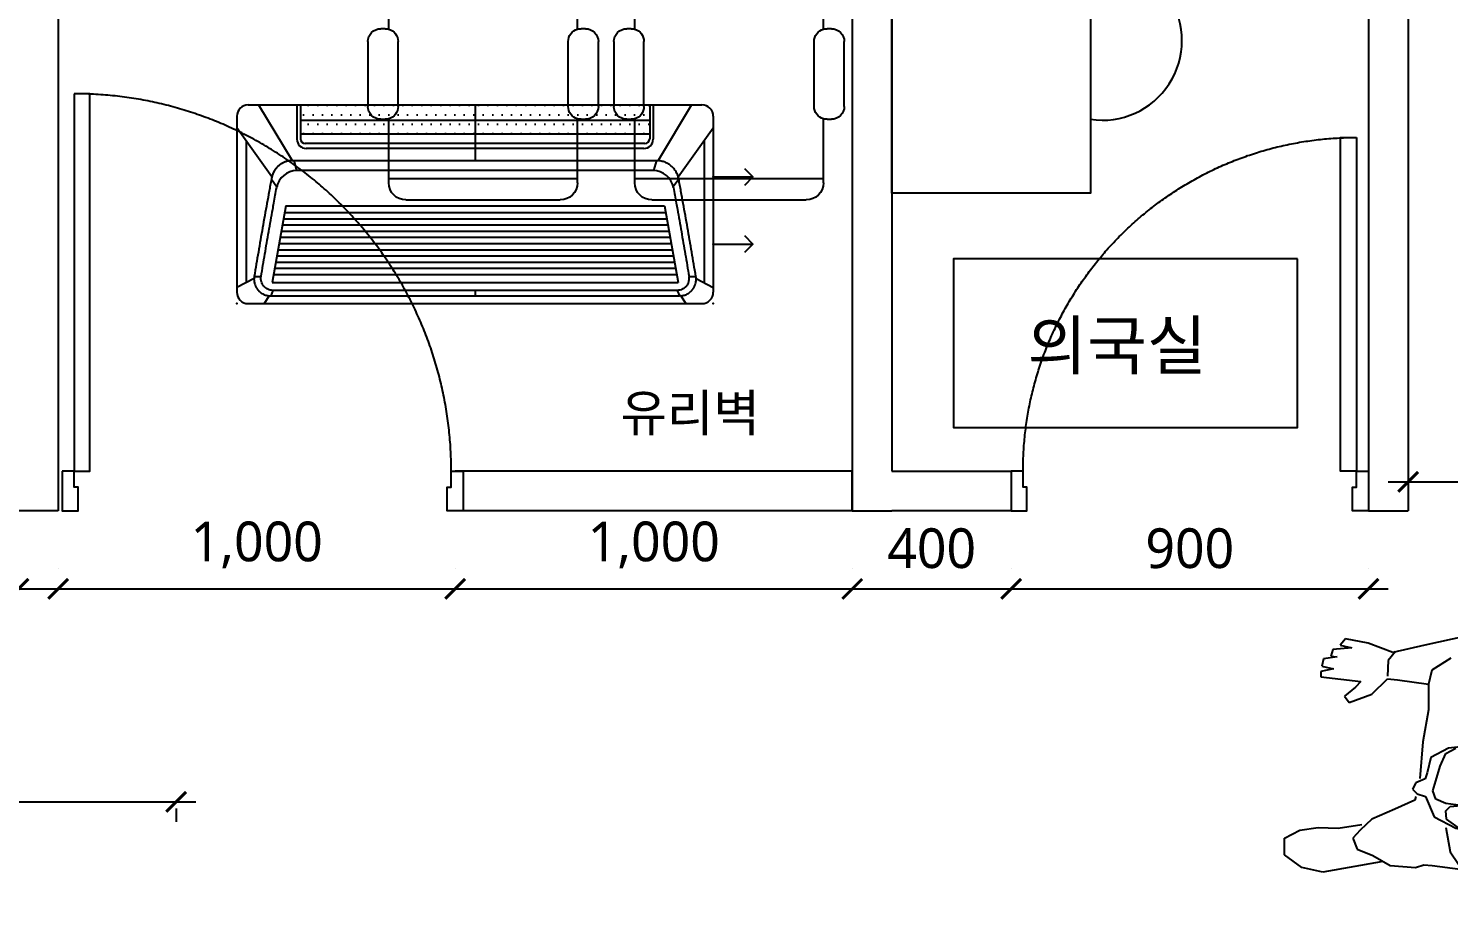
# Model space of a CAD drawing. Header units: metres. Extents: x 11578468 to 47831421, y -58341524 to -14256839.
# Drawn here: x 23785042 to 23788619, y -29024408 to -29022172 of the extents above; entities that cross this region are included whole.
import ezdxf
from ezdxf.enums import TextEntityAlignment as Align

# ---------------------------------------------------------------- set-up
doc = ezdxf.new("R2010")
doc.units = ezdxf.units.M
doc.header["$LTSCALE"] = 50
doc.header["$MEASUREMENT"] = 0
doc.linetypes.add('CENTER2', pattern=[28.575, 19.05, -3.175, 3.175, -3.175])
doc.layers.get('0').update_dxf_attribs({"linetype": 'CONTINUOUS'})
doc.layers.get('DEFPOINTS').update_dxf_attribs({"linetype": 'CONTINUOUS'})
for name, color, linetype in [('0-ELC TEXT', 7, 'CONTINUOUS'), ('DVM_INDOOR', 7, 'CONTINUOUS'), ('DVM_UNIT_BP', 7, 'CONTINUOUS'), ('DVM_UNIT_DP', 4, 'CONTINUOUS'), ('DVM_UNIT_LP', 3, 'CONTINUOUS'), ('FUR', 11, 'CONTINUOUS'), ('TEX', 7, 'CONTINUOUS'), ('wall', 3, 'CONTINUOUS'), ('WIN', 4, 'CONTINUOUS'), ('WINDOW', 4, 'CONTINUOUS'), ('家具', 251, 'CONTINUOUS'), ('家具外线', 7, 'CONTINUOUS'), ('가구', 6, 'CONTINUOUS')]:
    doc.layers.add(name, color=color, linetype=linetype)
doc.layers.add('wall2', color=3, linetype='CONTINUOUS', lineweight=25)
doc.styles.add('HY 울릉도 L', font='malgun.ttf')
doc.styles.add('JT1', font='malgun.ttf')
doc.styles.add('맑은 고딕', font='malgun.ttf')
doc.dimstyles.new('사본 50', dxfattribs={"dimscale": 50, "dimtxt": 2, "dimasz": 1, "dimexe": 1, "dimexo": 1, "dimgap": 1, "dimtad": 1, "dimdec": 0, "dimrnd": 0.05, "dimdsep": 46, "dimlunit": 6, "dimtxsty": 'HY 울릉도 L', "dimblk": 'ARCHTICK', "dimcen": 2.5, "dimdle": 1, "dimclrd": 133, "dimclre": 133, "dimclrt": 30, "dimadec": 0, "dimazin": 0, "dimtfac": 1, "dimtdec": 0, "dimtix": 1, "dimtmove": 2, "dimatfit": 3, "dimldrblk": 'ARCHTICK', "dimfxl": 1, "dimlwd": -1, "dimlwe": -1, "dimarcsym": 0})

# ---------------------------------------------------------------- blocks, each defined once
blk = doc.blocks.new('MK-RC-0052')
at = {"layer": '家具外线', "color": 251, "true_color": 0x636466}
for p, q in [((73867, 10638.3), (73858.3, 10629.6)), ((73914.8, 10623.1), (73867, 10638.3)), ((73834.4, 10616.5), (73825.7, 10605.7)), ((73825.7, 10605.7), (73864.8, 10592.7)), ((73880.1, 10612.2), (73834.4, 10616.5)), ((73858.3, 10629.6), (73880.1, 10612.2)), ((73934.4, 10597), (73914.8, 10623.1)), ((73812.7, 10590.5), (73806.2, 10577.5)), ((73806.2, 10577.5), (73858.3, 10568.8)), ((73864.8, 10592.7), (73812.7, 10590.5)), ((73858.3, 10568.8), (73821.4, 10564.4)), ((73921.4, 10562.2), (73934.4, 10594.8)), ((73988.7, 10601.3), (73934.4, 10597)), ((74023.5, 10575.3), (73988.7, 10601.3)), ((74106.1, 10570.9), (74023.5, 10575.3)), ((74149.6, 10536.2), (74106.1, 10570.9)), ((73821.4, 10564.4), (73821.4, 10551.4)), ((73821.4, 10551.4), (73871.4, 10540.5)), ((73871.4, 10540.5), (73875.7, 10525.3)), ((73919.2, 10527.5), (73921.4, 10562.2)), ((74214.8, 10455.8), (74149.6, 10536.2)), ((73875.7, 10525.3), (73858.3, 10510.1)), ((73858.3, 10510.1), (73862.7, 10497.1)), ((73862.7, 10497.1), (73886.6, 10501.4)), ((73886.6, 10501.4), (73917, 10527.5)), ((73917, 10527.5), (73910.5, 10497.1)), ((73910.5, 10497.1), (73925.7, 10475.4)), ((73925.7, 10475.4), (73960.5, 10455.8)), ((73960.5, 10455.8), (73986.6, 10431.9)), ((74253.9, 10397.2), (74214.8, 10455.8)), ((74297.4, 10429.8), (74230, 10438.5)), ((74336.5, 10434.1), (74317, 10427.6)), ((74397.4, 10429.8), (74336.5, 10434.1)), ((74419.1, 10421.1), (74558.2, 10445)), ((74558.2, 10445), (74608.2, 10434.1)), ((74608.2, 10434.1), (74649.5, 10403.7)), ((73986.6, 10431.9), (73997.4, 10375.5)), ((74317, 10427.6), (74297.4, 10429.8)), ((74438.7, 10405.9), (74397.4, 10429.8)), ((74475.6, 10390.7), (74438.7, 10405.9)), ((74649.5, 10403.7), (74649.5, 10364.6)), ((73997.4, 10375.5), (73997.4, 10299.5)), ((74264.8, 10338.6), (74253.9, 10397.2)), ((74486.5, 10364.6), (74475.6, 10390.7)), ((73993.1, 10355.9), (73960.5, 10327.7)), ((74132.2, 10351.6), (74067.7, 10322.5)), ((74184.4, 10351.6), (74132.2, 10351.6)), ((74240.9, 10340.7), (74184.4, 10351.6)), ((74235.3, 10338.7), (74262.6, 10319)), ((74292.3, 10313.2), (74240.9, 10340.7)), ((74440.9, 10319), (74469.1, 10345.1)), ((74521.3, 10340.7), (74464.8, 10332)), ((74469.1, 10345.1), (74486.5, 10364.6)), ((74569.1, 10338.6), (74521.3, 10340.7)), ((74612.6, 10345.1), (74569.1, 10338.6)), ((74649.5, 10364.6), (74612.6, 10345.1)), ((73960.5, 10327.7), (73943.1, 10269.1)), ((73997.4, 10299.5), (73986.6, 10173.5)), ((74067.7, 10322.5), (74044.4, 10258.1)), ((74264.8, 10299.5), (74253.9, 10288.6)), ((74262.6, 10319), (74264.8, 10299.5)), ((74312.6, 10265.3), (74292.3, 10313.2)), ((74386.5, 10295.1), (74440.9, 10319)), ((73943.1, 10269.1), (73940.9, 10210.4)), ((74253.9, 10288.6), (74228.6, 10286.5)), ((74228.6, 10286.5), (74264.8, 10282.1)), ((74264.8, 10282.1), (74288.7, 10271.2)), ((74288.7, 10271.2), (74295.2, 10251.7)), ((74332.9, 10258.9), (74312.6, 10265.3)), ((74336.4, 10264.9), (74338.7, 10273.4)), ((74338.7, 10273.4), (74386.5, 10295.1)), ((74044.4, 10258.1), (74059.8, 10179.4)), ((74295.2, 10251.7), (74288.7, 10227.8)), ((74314, 10222.6), (74335.8, 10232.8)), ((74343.8, 10247.3), (74332.9, 10258.9)), ((74335.8, 10232.8), (74343.8, 10247.3)), ((73940.9, 10210.4), (73934.4, 10167)), ((74288.7, 10227.8), (74277.8, 10193)), ((74300.2, 10172), (74308.9, 10208.9)), ((74308.9, 10208.9), (74314, 10222.6)), ((74319.1, 10134.4), (74326.8, 10222.5)), ((73934.4, 10171.3), (73884.4, 10158.3)), ((73934.4, 10167), (73934.4, 10119.2)), ((73986.6, 10173.5), (73995.3, 10104)), ((74059.8, 10179.4), (74101.1, 10151.1)), ((74264.8, 10162.6), (74240.9, 10149.6)), ((74258.3, 10149.6), (74300.2, 10172)), ((74277.8, 10193), (74264.8, 10162.6)), ((73777.9, 10140.9), (73771.4, 10110.5)), ((73804, 10153.9), (73777.9, 10140.9)), ((73867, 10151.8), (73804, 10153.9)), ((73845.3, 10134.4), (73814.8, 10108.3)), ((73884.4, 10158.3), (73845.3, 10134.4)), ((74101.1, 10151.1), (74175.7, 10140.9)), ((74175.7, 10140.9), (74258.3, 10149.6)), ((74306.1, 10058.4), (74319.1, 10134.4)), ((73771.4, 10110.5), (73790.9, 10082.3)), ((73814.8, 10108.3), (73834.4, 10075.8)), ((73934.4, 10119.2), (73967, 10093.1)), ((73995.3, 10104), (74060.5, 10021.5)), ((73790.9, 10082.3), (73836.6, 10069.2)), ((73834.4, 10075.8), (73882.2, 10056.2)), ((73882.2, 10056.2), (73958.3, 10051.9)), ((73958.3, 10051.9), (74043.1, 10038.8)), ((74306.1, 9997.6), (74306.1, 10058.4)), ((74495.2, 10041), (74440.9, 10021.5)), ((74506.1, 10025.8), (74495.2, 10041)), ((74060.5, 10021.5), (74156.1, 9943.3)), ((74306.1, 9999.7), (74297.4, 9962.8)), ((74380, 9986.7), (74306.1, 9997.6)), ((74440.9, 10021.5), (74403.9, 9984.5)), ((74467, 9991.1), (74480, 10004.1)), ((74480, 10004.1), (74506.1, 10025.8)), ((74297.4, 9962.8), (74251.8, 9934.6)), ((74403.9, 9984.5), (74380, 9986.7)), ((74401.7, 9941.1), (74403.9, 9978)), ((74562.6, 9980.2), (74467, 9991.1)), ((74532.2, 9960.7), (74562.6, 9967.2)), ((74560.4, 9954.1), (74532.2, 9960.7)), ((74562.6, 9967.2), (74562.6, 9980.2)), ((74138.7, 9947.6), (74153.9, 9899.8)), ((74156.1, 9943.3), (74138.7, 9947.6)), ((74384.4, 9919.4), (74401.7, 9941.1)), ((74523.5, 9932.4), (74556.1, 9936.8)), ((74538.7, 9930.2), (74523.5, 9932.4)), ((74534.3, 9915), (74538.7, 9930.2)), ((74556.1, 9936.8), (74560.4, 9954.1)), ((74153.9, 9899.8), (74217, 9882.5)), ((74217, 9882.5), (74314.8, 9904.2)), ((74314.8, 9904.2), (74390.9, 9921.6)), ((74390.9, 9921.6), (74449.6, 9899.8)), ((74449.6, 9899.8), (74503.9, 9889)), ((74488.7, 9910.7), (74534.3, 9915)), ((74516.9, 9904.2), (74488.7, 9910.7)), ((74503.9, 9889), (74516.9, 9904.2))]:
    blk.add_line(p, q, dxfattribs=at)
blk = doc.blocks.new('$plan$00002539')
at = {"layer": 'FUR', "color": 251}
for p, q in [((581.9, 600), (970.6, 600)), ((1201.4, 600), (1590.1, 600)), ((538.4, 395.7), (538.4, 556.6)), ((538.4, 545.7), (1014.1, 545.7)), ((1014.1, 556.6), (1014.1, 395.7)), ((1157.9, 395.7), (1157.9, 556.6)), ((1157.9, 545.7), (1633.6, 545.7)), ((1633.6, 556.6), (1633.6, 395.7)), ((518.6, 396.9), (529.4, 396.9)), ((1023.1, 396.9), (1033.9, 396.9)), ((1138.1, 396.9), (1148.9, 396.9)), ((1642.6, 396.9), (1653.4, 396.9)), ((486, 201.5), (486, 364.4)), ((562, 364.4), (562, 201.5)), ((990.5, 364.4), (990.5, 201.5)), ((1066.5, 364.4), (1066.5, 201.5)), ((1105.5, 201.5), (1105.5, 364.4)), ((1181.5, 364.4), (1181.5, 201.5)), ((1610, 364.4), (1610, 201.5)), ((1686, 364.4), (1686, 201.5)), ((529.4, 168.9), (518.6, 168.9)), ((538.4, 89.6), (538.4, 170.2)), ((1014.1, 170.2), (1014.1, 89.6)), ((1033.9, 168.9), (1023.1, 168.9)), ((1023.1, 168.9), (1023.1, 168.9)), ((1148.9, 168.9), (1138.1, 168.9)), ((1157.9, 89.6), (1157.9, 170.2)), ((1633.6, 170.2), (1633.6, 89.6)), ((1653.4, 168.9), (1642.6, 168.9)), ((970.6, 46.2), (581.9, 46.2)), ((1590.1, 46.2), (1201.4, 46.2)), ((485.9, -800), (485.9, -200)), ((485.9, -200), (1685.9, -200)), ((494.6, -199), (499, -199)), ((507.6, -207.7), (507.6, -799)), ((1664.2, -207.7), (1664.2, -790.3)), ((1677.2, -199), (1672.9, -199)), ((1685.9, -200), (1685.9, -800)), ((557.3, -228.3), (557.3, -276.1)), ((1614.6, -228.3), (1614.6, -276.1)), ((507.6, -308.6), (1664.2, -308.6)), ((507.6, -330.3), (1664.2, -330.3)), ((582.8, -800), (485.9, -800)), ((582.8, -800), (485.9, -800)), ((1685.9, -800), (582.8, -800)), ((582.8, -800), (582.8, -800)), ((1672.9, -799), (1677.2, -799)), ((1334.6, -1016.8), (837.2, -1016.8)), ((722.5, -1057.8), (722.5, -1396.9)), ((767.7, -1046.5), (733.8, -1046.5)), ((779, -1061.9), (779, -1057.8)), ((803.3, -1102), (779, -1061.9)), ((779, -1061.9), (779, -1393.5)), ((803.3, -1050.7), (803.3, -1102)), ((825.9, -1457.7), (825.9, -1050.7)), ((837.2, -1039.4), (1334.6, -1039.4)), ((1345.9, -1050.7), (1345.9, -1457.7)), ((1368.5, -1102), (1368.5, -1050.7)), ((1392.9, -1061.9), (1368.5, -1102)), ((1392.9, -1057.8), (1392.9, -1061.9)), ((1392.9, -1061.9), (1392.9, -1393.5)), ((1438.1, -1046.5), (1404.2, -1046.5)), ((1449.4, -1396.9), (1449.4, -1057.8)), ((803.3, -1363.5), (803.3, -1102)), ((1368.5, -1102), (1368.5, -1363.5)), ((779, -1393.5), (803.3, -1363.5)), ((779, -1396.9), (779, -1393.5)), ((803.3, -1363.5), (803.3, -1457.7)), ((1368.5, -1457.7), (1368.5, -1363.5)), ((1368.5, -1363.5), (1392.9, -1393.5)), ((1392.9, -1393.5), (1392.9, -1396.9)), ((733.8, -1408.2), (767.7, -1408.2)), ((1404.2, -1408.2), (1438.1, -1408.2)), ((1334.6, -1469), (837.2, -1469)), ((837.2, -1491.6), (1029.3, -1491.6)), ((1142.6, -1491.6), (1029.3, -1491.6)), ((1029.3, -1491.6), (1029.3, -1544.5)), ((1142.6, -1545.4), (1142.6, -1491.6)), ((1142.6, -1491.6), (1334.6, -1491.6)), ((1142.6, -1503.1), (1029.3, -1503.1)), ((1142.6, -1518.5), (1029.3, -1518.5)), ((1142.6, -1531.5), (1029.3, -1531.5))]:
    blk.add_line(p, q, dxfattribs=at)
for centre in [(557.3, -252.2), (1614.6, -252.2)]:
    blk.add_circle(centre, 34.7, dxfattribs=at)
for centre, radius, start, end in [((581.9, 556.6), 43.4, 90, 180), ((970.6, 556.6), 43.4, 0, 90), ((1201.4, 556.6), 43.4, 90, 180), ((1590.1, 556.6), 43.4, 0, 90), ((518.6, 364.4), 32.6, 90, 180), ((529.4, 364.4), 32.6, 73.9721, 90), ((529.4, 364.4), 32.6, 0, 73.9721), ((1023.1, 364.4), 32.6, 106.0279, 180), ((1023.1, 364.4), 32.6, 90, 106.0279), ((1033.9, 364.4), 32.6, 0, 90), ((1138.1, 364.4), 32.6, 90, 180), ((1148.9, 364.4), 32.6, 73.9721, 90), ((1148.9, 364.4), 32.6, 0, 73.9721), ((1642.6, 364.4), 32.6, 106.0279, 180), ((1642.6, 364.4), 32.6, 90, 106.0279), ((1653.4, 364.4), 32.6, 0, 90), ((518.6, 201.5), 32.6, 180, 270), ((529.4, 201.5), 32.6, 286.0279, 0), ((1023.1, 201.5), 32.6, 180, 253.9721), ((1033.9, 201.5), 32.6, 270, 0), ((1138.1, 201.5), 32.6, 180, 270), ((1148.9, 201.5), 32.6, 286.0279, 0), ((1642.6, 201.5), 32.6, 180, 253.9721), ((1653.4, 201.5), 32.6, 270, 0), ((529.4, 201.5), 32.6, 270, 286.0279), ((1023.1, 201.5), 32.6, 253.9721, 270), ((1148.9, 201.5), 32.6, 270, 286.0279), ((1642.6, 201.5), 32.6, 253.9721, 270), ((581.9, 89.6), 43.4, 180, 270), ((970.6, 89.6), 43.4, 270, 0), ((1201.4, 89.6), 43.4, 180, 270), ((1590.1, 89.6), 43.4, 270, 0), ((494.6, -207.7), 8.69, 90, 180), ((499, -207.7), 8.69, 0, 90), ((1672.9, -207.7), 8.69, 90, 180), ((1677.2, -207.7), 8.69, 0, 90), ((557.3, -252.2), 23.9, 270, 90), ((1614.6, -252.2), 23.9, 90, 270), ((1672.9, -790.3), 8.69, 180, 270), ((1677.2, -790.3), 8.69, 270, 0), ((837.2, -1050.7), 33.9, 90, 180), ((1334.6, -1050.7), 33.9, 0, 90), ((733.8, -1057.8), 11.3, 90, 180), ((767.7, -1057.8), 11.3, 0, 90), ((837.2, -1050.7), 11.3, 90, 180), ((1334.6, -1050.7), 11.3, 0, 90), ((1404.2, -1057.8), 11.3, 90, 180), ((1438.1, -1057.8), 11.3, 0, 90), ((733.8, -1396.9), 11.3, 180, 270), ((767.7, -1396.9), 11.3, 270, 0), ((1404.2, -1396.9), 11.3, 180, 270), ((1438.1, -1396.9), 11.3, 270, 0), ((837.2, -1457.7), 33.9, 180, 270), ((837.2, -1457.7), 11.3, 180, 270), ((1334.6, -1457.7), 33.9, 270, 0), ((1334.6, -1457.7), 11.3, 270, 0), ((862.3, -1535.1), 28.4, 77.6258, 197.8047), ((1091.3, -907.2), 640.3, 249.6237, 264.4446), ((1091.3, -907.2), 640.3, 274.5944, 289.5086), ((1304.2, -1537.9), 27.2, 332.4673, 88.0646), ((1089.1, -999), 601, 245.0156, 293.4469), ((1091.3, -907.2), 640.3, 264.4446, 274.5944)]:
    blk.add_arc(centre, radius, start, end, dxfattribs=at)
blk = doc.blocks.new('_ArchTick')
at = {"color": 0, "linetype": 'ByBlock', "const_width": 0.15}
blk.add_lwpolyline([(-0.5, -0.5), (0.5, 0.5)], dxfattribs=at)
blk = doc.blocks.new('*D2412')
at = {"layer": 'DEFPOINTS', "color": 0}
for p in [(23785413.7, -29024085.5), (23785413.7, -29024118.9), (23783338.1, -29024342.8)]:
    blk.add_point(p, dxfattribs=at)
at = {"layer": 'wall', "color": 133, "ltscale": 10}
for p, q in [((23783338.1, -29024292.8), (23783338.1, -29024068.9)), ((23783288.1, -29024118.9), (23785463.7, -29024118.9)), ((23785413.7, -29024135.5), (23785413.7, -29024168.9))]:
    blk.add_line(p, q, dxfattribs=at)
at = {"layer": 'wall', "color": 133, "xscale": 50, "yscale": 50, "zscale": 50, "rotation": 180}
blk.add_blockref('_ArchTick', (23783338.1, -29024118.9), dxfattribs=at)
at = {"layer": 'wall', "color": 133, "xscale": 50, "yscale": 50, "zscale": 50}
blk.add_blockref('_ArchTick', (23785413.7, -29024118.9), dxfattribs=at)
at = {"layer": 'wall', "color": 30, "ltscale": 10, "insert": (23784375.9, -29024008.8), "char_height": 100, "attachment_point": 5, "style": 'HY 울릉도 L'}
blk.add_mtext('2,076', dxfattribs=at)
blk = doc.blocks.new('*U2425')
at = {"layer": 'WIN', "linetype": 'Continuous', "transparency": 33554687}
for points in [[(30, 1150), (30, 200), (70, 200), (70, 1150)], [(0, 200), (0, 100), (40, 100), (40, 160), (30, 160), (30, 200)], [(1010, 200), (1010, 100), (970, 100), (970, 160), (980, 160), (980, 200)]]:
    blk.add_lwpolyline(points, close=True, dxfattribs=at)
at = {"layer": 'WIN', "linetype": 'CENTER2', "ltscale": 20, "transparency": 33554687}
blk.add_arc((30, 200), 950, 0, 90, dxfattribs=at)
blk = doc.blocks.new('*D2431')
at = {"layer": 'DEFPOINTS', "color": 0}
for p in [(23784016.7, -29023582.7), (23785016.7, -29023582.7), (23785016.7, -29023582.7)]:
    blk.add_point(p, dxfattribs=at)
at = {"layer": 'wall', "color": 133, "ltscale": 10}
for p, q in [((23784016.7, -29023532.7), (23784016.7, -29023532.7)), ((23785016.7, -29023532.7), (23785016.7, -29023532.7)), ((23783966.7, -29023582.7), (23785066.7, -29023582.7))]:
    blk.add_line(p, q, dxfattribs=at)
at = {"layer": 'wall', "color": 133, "xscale": 50, "yscale": 50, "zscale": 50, "rotation": 180}
blk.add_blockref('_ArchTick', (23784016.7, -29023582.7), dxfattribs=at)
at = {"layer": 'wall', "color": 133, "xscale": 50, "yscale": 50, "zscale": 50}
blk.add_blockref('_ArchTick', (23785016.7, -29023582.7), dxfattribs=at)
at = {"layer": 'wall', "color": 30, "ltscale": 10, "insert": (23784516.7, -29023472.4), "char_height": 100, "attachment_point": 5, "style": 'HY 울릉도 L'}
blk.add_mtext('1,000', dxfattribs=at)
blk = doc.blocks.new('*U2449')
at = {"layer": 'WIN', "linetype": 'Continuous', "transparency": 33554687}
for points in [[(30, 1040), (30, 200), (70, 200), (70, 1040)], [(0, 200), (0, 100), (40, 100), (40, 160), (30, 160), (30, 200)], [(900, 200), (900, 100), (860, 100), (860, 160), (870, 160), (870, 200)]]:
    blk.add_lwpolyline(points, close=True, dxfattribs=at)
at = {"layer": 'WIN', "linetype": 'CENTER2', "ltscale": 20, "transparency": 33554687}
blk.add_arc((30, 200), 840, 0, 90, dxfattribs=at)
blk = doc.blocks.new('*D2452')
at = {"layer": 'DEFPOINTS', "color": 0}
for p in [(23787516.7, -29023582.7), (23788416.7, -29023582.7), (23788416.7, -29023582.7)]:
    blk.add_point(p, dxfattribs=at)
at = {"layer": 'wall', "color": 133, "ltscale": 10}
for p, q in [((23787516.7, -29023532.7), (23787516.7, -29023532.7)), ((23788416.7, -29023532.7), (23788416.7, -29023532.7)), ((23787466.7, -29023582.7), (23788466.7, -29023582.7))]:
    blk.add_line(p, q, dxfattribs=at)
at = {"layer": 'wall', "color": 133, "xscale": 50, "yscale": 50, "zscale": 50, "rotation": 180}
blk.add_blockref('_ArchTick', (23787516.7, -29023582.7), dxfattribs=at)
at = {"layer": 'wall', "color": 133, "xscale": 50, "yscale": 50, "zscale": 50}
blk.add_blockref('_ArchTick', (23788416.7, -29023582.7), dxfattribs=at)
at = {"layer": 'wall', "color": 30, "ltscale": 10, "insert": (23787966.7, -29023481.1), "char_height": 100, "attachment_point": 5, "style": 'HY 울릉도 L'}
blk.add_mtext('900', dxfattribs=at)
blk = doc.blocks.new('*D2453')
at = {"layer": 'DEFPOINTS', "color": 0}
for p in [(23788516.7, -29023313.4), (23791015.7, -29023313.4), (23791015.7, -29023313.4)]:
    blk.add_point(p, dxfattribs=at)
at = {"layer": 'wall', "color": 133, "ltscale": 10}
for p, q in [((23788516.7, -29023263.4), (23788516.7, -29023263.4)), ((23791015.7, -29023263.4), (23791015.7, -29023263.4)), ((23788466.7, -29023313.4), (23791065.7, -29023313.4))]:
    blk.add_line(p, q, dxfattribs=at)
at = {"layer": 'wall', "color": 133, "xscale": 50, "yscale": 50, "zscale": 50, "rotation": 180}
blk.add_blockref('_ArchTick', (23788516.7, -29023313.4), dxfattribs=at)
at = {"layer": 'wall', "color": 133, "xscale": 50, "yscale": 50, "zscale": 50}
blk.add_blockref('_ArchTick', (23791015.7, -29023313.4), dxfattribs=at)
at = {"layer": 'wall', "color": 30, "ltscale": 10, "insert": (23789766.2, -29023203.4), "char_height": 100, "attachment_point": 5, "style": 'HY 울릉도 L'}
blk.add_mtext('2,499', dxfattribs=at)
blk = doc.blocks.new('*D2466')
at = {"layer": 'DEFPOINTS', "color": 0}
for p in [(23785116.7, -29023582.7), (23786116.7, -29023582.7), (23786116.7, -29023582.7)]:
    blk.add_point(p, dxfattribs=at)
at = {"layer": 'wall', "color": 133, "ltscale": 10}
for p, q in [((23785116.7, -29023532.7), (23785116.7, -29023532.7)), ((23786116.7, -29023532.7), (23786116.7, -29023532.7)), ((23785066.7, -29023582.7), (23786166.7, -29023582.7))]:
    blk.add_line(p, q, dxfattribs=at)
at = {"layer": 'wall', "color": 133, "xscale": 50, "yscale": 50, "zscale": 50, "rotation": 180}
blk.add_blockref('_ArchTick', (23785116.7, -29023582.7), dxfattribs=at)
at = {"layer": 'wall', "color": 133, "xscale": 50, "yscale": 50, "zscale": 50}
blk.add_blockref('_ArchTick', (23786116.7, -29023582.7), dxfattribs=at)
at = {"layer": 'wall', "color": 30, "ltscale": 10, "insert": (23785616.7, -29023472.4), "char_height": 100, "attachment_point": 5, "style": 'HY 울릉도 L'}
blk.add_mtext('1,000', dxfattribs=at)
blk = doc.blocks.new('*D2467')
at = {"layer": 'DEFPOINTS', "color": 0}
for p in [(23786116.7, -29023582.7), (23787116.7, -29023582.7), (23787116.7, -29023582.7)]:
    blk.add_point(p, dxfattribs=at)
at = {"layer": 'wall', "color": 133, "ltscale": 10}
for p, q in [((23786116.7, -29023532.7), (23786116.7, -29023532.7)), ((23787116.7, -29023532.7), (23787116.7, -29023532.7)), ((23786066.7, -29023582.7), (23787166.7, -29023582.7))]:
    blk.add_line(p, q, dxfattribs=at)
at = {"layer": 'wall', "color": 133, "xscale": 50, "yscale": 50, "zscale": 50, "rotation": 180}
blk.add_blockref('_ArchTick', (23786116.7, -29023582.7), dxfattribs=at)
at = {"layer": 'wall', "color": 133, "xscale": 50, "yscale": 50, "zscale": 50}
blk.add_blockref('_ArchTick', (23787116.7, -29023582.7), dxfattribs=at)
at = {"layer": 'wall', "color": 30, "ltscale": 10, "insert": (23786616.7, -29023472.4), "char_height": 100, "attachment_point": 5, "style": 'HY 울릉도 L'}
blk.add_mtext('1,000', dxfattribs=at)
blk = doc.blocks.new('*D2468')
at = {"layer": 'DEFPOINTS', "color": 0}
for p in [(23787116.7, -29023582.7), (23787516.7, -29023582.7), (23787516.7, -29023582.7)]:
    blk.add_point(p, dxfattribs=at)
at = {"layer": 'wall', "color": 133, "ltscale": 10}
for p, q in [((23787116.7, -29023532.7), (23787116.7, -29023532.7)), ((23787516.7, -29023532.7), (23787516.7, -29023532.7)), ((23787066.7, -29023582.7), (23787566.7, -29023582.7))]:
    blk.add_line(p, q, dxfattribs=at)
at = {"layer": 'wall', "color": 133, "xscale": 50, "yscale": 50, "zscale": 50, "rotation": 180}
blk.add_blockref('_ArchTick', (23787116.7, -29023582.7), dxfattribs=at)
at = {"layer": 'wall', "color": 133, "xscale": 50, "yscale": 50, "zscale": 50}
blk.add_blockref('_ArchTick', (23787516.7, -29023582.7), dxfattribs=at)
at = {"layer": 'wall', "color": 30, "ltscale": 10, "insert": (23787316.7, -29023481.1), "char_height": 100, "attachment_point": 5, "style": 'HY 울릉도 L'}
blk.add_mtext('400', dxfattribs=at)
blk = doc.blocks.new('DVM_DP_VEC')
at = {"layer": 'DVM_UNIT_DP', "color": 0}
blk.add_line((0, 0), (100, 0), dxfattribs=at)
blk.add_lwpolyline([(78.8, 21.2), (100, 0), (78.8, -21.2)], dxfattribs=at)
blk.add_point((0, 0), dxfattribs=at)
blk = doc.blocks.new('DVM_LP_VEC')
at = {"layer": 'DVM_UNIT_LP', "color": 0}
blk.add_line((0, 0), (100, 0), dxfattribs=at)
blk.add_lwpolyline([(78.8, 21.2), (100, 0), (78.8, -21.2)], dxfattribs=at)
blk.add_point((0, 0), dxfattribs=at)
blk = doc.blocks.new('DVM_ID_CST_WF1W_AP_970X135X410_T_BLO')
at = {"layer": 'DVM_INDOOR'}
h = blk.add_hatch(dxfattribs=at)
h.set_pattern_fill('DOTS', color=0, scale=15)
h.set_pattern_definition([(0, (0, 0), (11.90625, 23.8125), [0, -23.8125])])
h.paths.add_polyline_path([(439.8, 426.9), (-439.8, 426.9), (-439.8, 415.1, 0.414214), (-427.8, 403.1), (427.8, 403.1, 0.414214), (439.8, 415.1)])
h.paths.add_polyline_path([(439.8, 461.7), (-439.8, 461.7), (-439.8, 426.9), (439.8, 426.9)])
h.paths.add_polyline_path([(439.8, 500.1), (-439.8, 500.1), (-439.8, 461.7), (439.8, 461.7)])
at = {"layer": 'DVM_INDOOR', "color": 0}
for p, q in [((-600, 471.6), (-600, 28.6)), ((-571.5, 500.1), (571.5, 500.1)), ((-545.5, 500.1), (-461, 360)), ((-448.5, 500.1), (-448.5, 413.7)), ((-439.8, 500.1), (-439.8, 415.1)), ((0, 499.5), (0, 360)), ((439.8, 500.1), (439.8, 415.1)), ((448.5, 500.1), (448.5, 413.7)), ((545.5, 500.1), (461, 360)), ((600, 471.6), (600, 28.6)), ((-511.5, 319.5), (-600, 442.6)), ((-439.6, 461.7), (439.8, 461.7)), ((511.5, 319.5), (600, 442.6)), ((-576.8, 410.1), (-576.8, 52.9)), ((439.8, 426.9), (-439.8, 426.9)), ((427.8, 403.1), (-427.8, 403.1)), ((576.8, 410.1), (576.8, 53)), ((-461, 360), (460.9, 360)), ((-456.7, 360), (-449.8, 334.8)), ((425.5, 390.7), (-425.6, 390.7)), ((456.7, 360), (449.8, 334.8)), ((448.5, 334.8), (-448.5, 334.8)), ((-513, 313.3), (-499.3, 293.9)), ((513, 313.3), (499.3, 293.9)), ((-476.9, 245.9), (-511.1, 53.5)), ((-479.8, 229.5), (479.8, 229.5)), ((-476.9, 245.9), (476.9, 245.9)), ((476.9, 245.9), (511.2, 53.5)), ((-488.2, 182.4), (488.2, 182.4)), ((-485.4, 198), (485.4, 198)), ((-482.6, 213.6), (482.6, 213.6)), ((-493.7, 151.4), (493.7, 151.4)), ((-490.9, 167), (490.9, 167)), ((-499.3, 120.2), (499.3, 120.2)), ((-496.5, 135.8), (496.5, 135.8)), ((-507.6, 73.5), (507.6, 73.5)), ((-504.8, 89.1), (504.8, 89.1)), ((-502.1, 104.4), (502.1, 104.4)), ((-556.7, 63.5), (-600, 40.7)), ((-556.2, 68.5), (-538.9, 68.5)), ((-511.1, 53.5), (511.2, 53.5)), ((538.9, 68.6), (556.2, 68.5)), ((556.7, 63.5), (600, 40.8)), ((-571.5, 0.1), (571.5, 0.1)), ((-518.6, 19.8), (-530.9, 0.1)), ((-509.2, 33.4), (-514.6, 19.6)), ((-514.6, 19.6), (514.6, 19.6)), ((509.2, 33.4), (-509.2, 33.4)), ((0, 33.4), (0, 19.6)), ((509.2, 33.4), (514.6, 19.6)), ((518.6, 19.8), (530.9, 0.1))]:
    blk.add_line(p, q, dxfattribs=at)
for centre, radius, start, end in [((-571.5, 471.6), 28.5, 89.9991, 180), ((571.5, 471.6), 28.5, 0, 89.9991), ((-425.5, 413.7), 23, 180, 270), ((-427.8, 415.1), 12, 180, 270), ((425.5, 413.7), 23, 270, 0), ((427.8, 415.1), 12, 270, 0), ((-448.5, 282.8), 52, 90, 169.5496), ((448.5, 282.8), 52, 10.4498, 90), ((-571.5, 28.6), 28.5, 180, 269.9991), ((571.5, 28.6), 28.5, 269.9991, 0)]:
    blk.add_arc(centre, radius, start, end, dxfattribs=at)
for points, knots in [([(-461, 360), (-461.1, 360), (-461.2, 360), (-461.3, 360), (-461.4, 360), (-461.5, 360), (-461.6, 360), (-461.8, 360), (-461.9, 359.9), (-462, 359.9), (-462.1, 359.9), (-462.3, 359.9), (-462.4, 359.9), (-462.5, 359.9), (-462.6, 359.9), (-462.8, 359.9), (-462.9, 359.9), (-463, 359.9), (-463.1, 359.9), (-463.2, 359.9), (-463.4, 359.9), (-463.5, 359.9), (-463.6, 359.9), (-463.7, 359.8), (-463.9, 359.8), (-464, 359.8), (-464.1, 359.8), (-464.2, 359.8), (-464.3, 359.8), (-464.5, 359.8), (-464.6, 359.8), (-464.7, 359.8), (-464.8, 359.7), (-465, 359.7), (-465.1, 359.7), (-465.2, 359.7), (-465.3, 359.7), (-465.4, 359.7), (-465.6, 359.7), (-465.7, 359.7), (-465.8, 359.6), (-466.3, 359.6), (-467.1, 359.5), (-468.1, 359.3), (-468.9, 359.2), (-469.5, 359.1), (-469.8, 359.1), (-469.8, 359), (-469.9, 359), (-470, 359), (-470.1, 359), (-470.3, 359), (-470.7, 358.9), (-471.4, 358.7), (-472.3, 358.5), (-473.1, 358.3), (-473.7, 358.2), (-474.2, 358), (-474.6, 357.9), (-475, 357.8), (-475.4, 357.7), (-475.8, 357.6), (-476, 357.5), (-476.2, 357.5), (-476.3, 357.4), (-476.4, 357.4), (-476.5, 357.4), (-476.6, 357.3), (-476.9, 357.2), (-477.2, 357.1), (-477.6, 357), (-477.9, 356.9), (-478, 356.8), (-478.2, 356.8), (-478.3, 356.8), (-478.4, 356.7), (-478.6, 356.6), (-479, 356.5), (-479.5, 356.3), (-480.1, 356), (-480.8, 355.8), (-481.3, 355.5), (-481.8, 355.3), (-482.1, 355.2), (-482.4, 355.1), (-482.6, 355), (-482.8, 354.9), (-483, 354.8), (-483.2, 354.7), (-483.4, 354.6), (-483.6, 354.5), (-483.8, 354.4), (-484.1, 354.2), (-484.3, 354.1), (-484.5, 354), (-484.8, 353.9), (-485.1, 353.7), (-485.3, 353.6), (-485.7, 353.4), (-486, 353.2), (-486.4, 353), (-486.7, 352.8), (-487, 352.6), (-487.5, 352.3), (-488.1, 352), (-488.6, 351.7), (-489, 351.4), (-489.5, 351.1), (-489.9, 350.8), (-490.3, 350.6), (-490.5, 350.4), (-490.7, 350.2), (-491, 350.1), (-491.2, 349.9), (-491.6, 349.6), (-492, 349.3), (-492.3, 349.1), (-492.5, 348.9), (-492.7, 348.8), (-492.8, 348.7), (-492.9, 348.6), (-493, 348.6), (-493, 348.5), (-493.1, 348.5), (-493.1, 348.5), (-493.1, 348.4), (-493.2, 348.4), (-493.2, 348.4), (-493.2, 348.4), (-493.2, 348.4), (-493.2, 348.4), (-493.2, 348.4), (-493.2, 348.4), (-493.2, 348.4), (-493.2, 348.4), (-493.2, 348.4), (-493.2, 348.4), (-493.2, 348.4), (-493.2, 348.4), (-493.2, 348.4), (-493.2, 348.4), (-493.2, 348.4), (-493.2, 348.4), (-493.2, 348.4), (-493.2, 348.4), (-493.2, 348.4), (-493.2, 348.4), (-493.2, 348.4), (-493.2, 348.4), (-493.2, 348.4), (-493.2, 348.4), (-493.2, 348.4), (-493.2, 348.4), (-493.2, 348.4), (-493.2, 348.4), (-493.2, 348.4), (-493.2, 348.4), (-493.2, 348.4), (-493.2, 348.4), (-493.2, 348.4), (-493.2, 348.4), (-493.2, 348.4), (-493.2, 348.4), (-493.2, 348.4), (-493.2, 348.4), (-493.2, 348.4), (-493.2, 348.4), (-493.2, 348.4), (-493.2, 348.4), (-493.2, 348.4), (-493.2, 348.4), (-493.2, 348.4), (-493.2, 348.4), (-493.2, 348.4), (-493.2, 348.4), (-493.2, 348.4), (-493.2, 348.4), (-493.2, 348.4), (-493.2, 348.4), (-493.2, 348.4), (-493.2, 348.3), (-493.3, 348.3), (-493.3, 348.3), (-493.4, 348.3), (-493.4, 348.2), (-493.5, 348.1), (-493.6, 348.1), (-493.6, 348), (-493.7, 348), (-493.8, 347.9), (-493.9, 347.8), (-494.1, 347.7), (-494.2, 347.6), (-494.3, 347.5), (-494.4, 347.4), (-494.5, 347.3), (-494.7, 347.2), (-494.8, 347.1), (-494.9, 347), (-495, 346.9), (-495.1, 346.7), (-495.3, 346.6), (-495.4, 346.5), (-495.5, 346.4), (-495.6, 346.3), (-495.7, 346.2), (-495.9, 346.1), (-496, 346), (-496.1, 345.9), (-496.2, 345.8), (-496.3, 345.7), (-496.4, 345.6), (-496.6, 345.5), (-496.7, 345.4), (-496.8, 345.2), (-496.9, 345.1), (-497, 345), (-497.1, 344.9), (-497.2, 344.8), (-497.4, 344.7), (-497.5, 344.6), (-497.6, 344.5), (-497.7, 344.3), (-497.8, 344.2), (-497.9, 344.1), (-498, 344), (-498.1, 343.9), (-498.2, 343.8), (-498.4, 343.7), (-498.5, 343.5), (-498.6, 343.4), (-498.7, 343.3), (-498.8, 343.2), (-498.9, 343.1), (-499, 343), (-499.1, 342.9), (-499.2, 342.7), (-499.3, 342.6), (-499.4, 342.5), (-499.5, 342.4), (-499.7, 342.3), (-499.8, 342.1), (-499.9, 342), (-500, 341.9), (-500.1, 341.8), (-500.2, 341.7), (-500.3, 341.5), (-500.4, 341.4), (-500.5, 341.3), (-500.6, 341.2), (-500.7, 341.1), (-500.8, 340.9), (-500.9, 340.8), (-501.1, 340.6), (-501.2, 340.4), (-501.3, 340.3), (-501.4, 340.2), (-501.5, 340.1), (-501.6, 340), (-501.7, 339.8), (-501.8, 339.6), (-502, 339.4), (-502.1, 339.3), (-502.3, 339.1), (-502.4, 338.9), (-502.6, 338.7), (-502.7, 338.5), (-502.8, 338.3), (-503, 338.1), (-503.1, 337.9), (-503.3, 337.7), (-503.4, 337.6), (-503.4, 337.5), (-503.5, 337.5), (-503.5, 337.4), (-503.5, 337.4), (-503.5, 337.3), (-503.6, 337.3), (-503.6, 337.3), (-503.6, 337.3), (-503.6, 337.2), (-503.6, 337.2), (-503.6, 337.2), (-503.6, 337.2), (-503.6, 337.2), (-503.6, 337.2), (-503.6, 337.2), (-503.6, 337.2), (-503.6, 337.2), (-503.6, 337.2), (-503.6, 337.2), (-503.6, 337.2), (-503.6, 337.2), (-503.6, 337.2), (-503.6, 337.2), (-503.6, 337.2), (-503.6, 337.2), (-503.6, 337.2), (-503.6, 337.2), (-503.6, 337.2), (-503.6, 337.2), (-503.6, 337.2), (-503.6, 337.2), (-503.6, 337.2), (-503.6, 337.2), (-503.6, 337.2), (-503.6, 337.2), (-503.6, 337.2), (-503.6, 337.2), (-503.6, 337.2), (-503.6, 337.2), (-503.6, 337.2), (-503.6, 337.2), (-503.6, 337.2), (-503.6, 337.2), (-503.7, 337.2), (-503.7, 337.1), (-503.8, 337), (-503.8, 336.9), (-503.9, 336.8), (-504, 336.7), (-504.1, 336.5), (-504.2, 336.4), (-504.3, 336.3), (-504.3, 336.2), (-504.4, 336), (-504.5, 335.9), (-504.6, 335.8), (-504.6, 335.7), (-504.7, 335.6), (-504.8, 335.5), (-504.9, 335.2), (-505.2, 334.8), (-505.6, 334.1), (-506, 333.4), (-506.4, 332.8), (-506.6, 332.4), (-506.7, 332.2), (-506.7, 332.1), (-506.8, 332.1), (-506.8, 332), (-506.8, 332), (-506.9, 331.8), (-507, 331.6), (-507.2, 331.3), (-507.3, 331), (-507.5, 330.7), (-507.6, 330.4), (-507.8, 330), (-507.9, 329.7), (-508.1, 329.4), (-508.2, 329.2), (-508.3, 329), (-508.3, 328.9), (-508.4, 328.8), (-508.4, 328.6), (-508.5, 328.4), (-508.7, 327.9), (-509, 327.4), (-509.2, 326.9), (-509.4, 326.4), (-509.5, 326), (-509.6, 325.7), (-509.7, 325.5), (-509.7, 325.4), (-509.8, 325.2), (-509.9, 325), (-510, 324.8), (-510, 324.6), (-510.1, 324.4), (-510.1, 324.3), (-510.2, 324.1), (-510.2, 324), (-510.3, 323.8), (-510.3, 323.7), (-510.4, 323.6), (-510.4, 323.4), (-510.5, 323.3), (-510.5, 323.1), (-510.6, 322.9), (-510.6, 322.8), (-510.7, 322.6), (-510.7, 322.4), (-510.8, 322.3), (-510.8, 322.1), (-510.9, 321.9), (-510.9, 321.7), (-511, 321.5), (-511, 321.4), (-511.1, 321.2), (-511.2, 321), (-511.2, 320.8), (-511.3, 320.6), (-511.3, 320.3), (-511.4, 320.1), (-511.4, 319.9), (-511.5, 319.7), (-511.5, 319.6), (-511.5, 319.5)], [0, 0, 0, 0, 0.001765, 0.003529, 0.005294, 0.007059, 0.008823, 0.010588, 0.012352, 0.014116, 0.015881, 0.017645, 0.019409, 0.021173, 0.022937, 0.024702, 0.026466, 0.028229, 0.029993, 0.031757, 0.033521, 0.035285, 0.037049, 0.038812, 0.040576, 0.042339, 0.044103, 0.045866, 0.04763, 0.049393, 0.051156, 0.05292, 0.054683, 0.056446, 0.058209, 0.059972, 0.061735, 0.063498, 0.065261, 0.067024, 0.068787, 0.07055, 0.088059, 0.10292, 0.115137, 0.124712, 0.126163, 0.127325, 0.1283, 0.12944, 0.131236, 0.133687, 0.136794, 0.151003, 0.163408, 0.174911, 0.186415, 0.19159, 0.197106, 0.202964, 0.209163, 0.215479, 0.219883, 0.221884, 0.22343, 0.224162, 0.225102, 0.227168, 0.231141, 0.237019, 0.24311, 0.247247, 0.24943, 0.251369, 0.252721, 0.254965, 0.258103, 0.262133, 0.271962, 0.28166, 0.291227, 0.300577, 0.307976, 0.312744, 0.315759, 0.320727, 0.323148, 0.325851, 0.328835, 0.332101, 0.335648, 0.339476, 0.343585, 0.347976, 0.34952, 0.354132, 0.360503, 0.364934, 0.3672, 0.375692, 0.383432, 0.384919, 0.389345, 0.400385, 0.40996, 0.418507, 0.426067, 0.432913, 0.441712, 0.447274, 0.451798, 0.455285, 0.458528, 0.464582, 0.469833, 0.478168, 0.484251, 0.486843, 0.490174, 0.493625, 0.495107, 0.495342, 0.496042, 0.496945, 0.497789, 0.498575, 0.499303, 0.499369, 0.499564, 0.499758, 0.499824, 0.499828, 0.499832, 0.499836, 0.49984, 0.499843, 0.499846, 0.499849, 0.499852, 0.499854, 0.499857, 0.49986, 0.499863, 0.499866, 0.499869, 0.499872, 0.499875, 0.499878, 0.499881, 0.499883, 0.499886, 0.499889, 0.499892, 0.499895, 0.499898, 0.499901, 0.499904, 0.499907, 0.499909, 0.499912, 0.499915, 0.499918, 0.499921, 0.499924, 0.499927, 0.49993, 0.499933, 0.499936, 0.499938, 0.499941, 0.499944, 0.499947, 0.49995, 0.499953, 0.499956, 0.499959, 0.499961, 0.499996, 0.500092, 0.500252, 0.500475, 0.500762, 0.501113, 0.502574, 0.503909, 0.505116, 0.50626, 0.507404, 0.508548, 0.510836, 0.513123, 0.515411, 0.517699, 0.519986, 0.522274, 0.524561, 0.526848, 0.529136, 0.531423, 0.53371, 0.535997, 0.538283, 0.54057, 0.542857, 0.545143, 0.54743, 0.549716, 0.552003, 0.554289, 0.556575, 0.558861, 0.561147, 0.563433, 0.565719, 0.568004, 0.57029, 0.572575, 0.574861, 0.577146, 0.579431, 0.581716, 0.584001, 0.586286, 0.588571, 0.590856, 0.59314, 0.595425, 0.597709, 0.599994, 0.602278, 0.604562, 0.606846, 0.60913, 0.611414, 0.613697, 0.615981, 0.618264, 0.620547, 0.622831, 0.625114, 0.627397, 0.62968, 0.631963, 0.634245, 0.636528, 0.63881, 0.641092, 0.643375, 0.645657, 0.647939, 0.65022, 0.652502, 0.655924, 0.659347, 0.661628, 0.663909, 0.66619, 0.668471, 0.670751, 0.673032, 0.676452, 0.679873, 0.683293, 0.686713, 0.690132, 0.693551, 0.69697, 0.700388, 0.703806, 0.707224, 0.710641, 0.714058, 0.714644, 0.715261, 0.71591, 0.716591, 0.717303, 0.718046, 0.718679, 0.719061, 0.719192, 0.719206, 0.719223, 0.719241, 0.719259, 0.719276, 0.719294, 0.719312, 0.719329, 0.719347, 0.719365, 0.719382, 0.7194, 0.719418, 0.719436, 0.719453, 0.719471, 0.719489, 0.719506, 0.719524, 0.719542, 0.719559, 0.719577, 0.719595, 0.719612, 0.71963, 0.719648, 0.719665, 0.719683, 0.719701, 0.719718, 0.719735, 0.719749, 0.719791, 0.719989, 0.720573, 0.721543, 0.722899, 0.724641, 0.72677, 0.729069, 0.73132, 0.733522, 0.735676, 0.737782, 0.739839, 0.741848, 0.743808, 0.74572, 0.747584, 0.749399, 0.751166, 0.761606, 0.772047, 0.783331, 0.796306, 0.801854, 0.804022, 0.805127, 0.806011, 0.806392, 0.80762, 0.810133, 0.813931, 0.81881, 0.823809, 0.828807, 0.833806, 0.838804, 0.843801, 0.848798, 0.852287, 0.855003, 0.856944, 0.858113, 0.859639, 0.864676, 0.87128, 0.879454, 0.889196, 0.896415, 0.902323, 0.906921, 0.909055, 0.911516, 0.914305, 0.917422, 0.920866, 0.924638, 0.926547, 0.928505, 0.930513, 0.93257, 0.934676, 0.936831, 0.939035, 0.941289, 0.943592, 0.945944, 0.948345, 0.950796, 0.953296, 0.955845, 0.958443, 0.961091, 0.963788, 0.966534, 0.96933, 0.972175, 0.975069, 0.978013, 0.981006, 0.984048, 0.98714, 0.990281, 0.993471, 0.996711, 1, 1, 1, 1]), ([(511.5, 319.5), (511.4, 319.8), (511.1, 321), (509.6, 325.2), (506.4, 332), (501.6, 338.8), (497.1, 343.6), (493.4, 347), (489.5, 350), (483.9, 353.5), (477.8, 356.3), (471.5, 358.3), (467.4, 359.2), (464.2, 359.7), (462.3, 359.9), (461.1, 360), (460.9, 360)], [0, 0, 0, 0, 0.016085, 0.052074, 0.196028, 0.339981, 0.411958, 0.483935, 0.555912, 0.627889, 0.771843, 0.84382, 0.915797, 0.951785, 0.987774, 1, 1, 1, 1]), ([(-513, 313.3), (-513.5, 310.8), (-514.4, 305.7), (-516.3, 295.5), (-519.6, 277.7), (-524.2, 252.2), (-529.7, 221.6), (-535.2, 191), (-540.5, 160.4), (-545.8, 129.8), (-551, 99.2), (-554.4, 78.8), (-556.2, 68.5)], [0, 0, 0, 0, 0.03125, 0.0625, 0.125, 0.25, 0.375, 0.5, 0.625, 0.75, 0.875, 1, 1, 1, 1]), ([(-511.5, 319.5), (-511.7, 319), (-512.3, 317), (-512.7, 315), (-513, 313.3)], [0, 0, 0, 0, 0.216622, 1, 1, 1, 1]), ([(513, 313.3), (512.7, 315), (512.3, 317), (511.7, 319), (511.5, 319.5)], [0, 0, 0, 0, 0.783378, 1, 1, 1, 1]), ([(540.6, 160), (540.5, 160.1), (538.7, 170.5), (535.2, 191), (529.7, 221.6), (524.2, 252.2), (519.6, 277.7), (516.3, 295.5), (514.4, 305.7), (513.5, 310.8), (513, 313.3)], [0, 0, 0, 0, 0.002953, 0.202362, 0.401772, 0.601181, 0.800591, 0.900295, 0.950148, 1, 1, 1, 1]), ([(-538.9, 68.6), (-537.3, 78), (-534.2, 96.8), (-529.4, 124.9), (-524.5, 153.1), (-519.6, 181.3), (-514.6, 209.5), (-510.3, 233.4), (-507.7, 248), (-506.8, 253.2)], [0, 0, 0, 0, 0.152619, 0.305238, 0.457857, 0.610476, 0.763096, 0.915715, 1, 1, 1, 1]), ([(506.8, 253.2), (507.7, 248), (510.3, 233.4), (514.6, 209.5), (519.6, 181.3), (524.5, 153.1), (529.4, 124.9), (534.2, 96.8), (537.3, 78), (538.9, 68.6)], [0, 0, 0, 0, 0.084285, 0.236904, 0.389524, 0.542143, 0.694762, 0.847381, 1, 1, 1, 1]), ([(556.2, 68.5), (554.4, 78.8), (551, 99.2), (545.8, 129.7), (542.3, 149.9), (540.6, 160)], [0, 0, 0, 0, 0.334987, 0.669974, 1, 1, 1, 1]), ([(-556.2, 68.5), (-556.4, 67), (-556.6, 65.4), (-556.7, 63.7), (-556.7, 63.5)], [0, 0, 0, 0, 0.898221, 1, 1, 1, 1]), ([(-556.7, 63.5), (-556.7, 62.9), (-556.8, 61.5), (-556.7, 58.7), (-556.3, 54.9), (-555.2, 49.6), (-553.8, 45.9), (-552.8, 43.8)], [0, 0, 0, 0, 0.087094, 0.199709, 0.42494, 0.65017, 1, 1, 1, 1]), ([(-552.8, 43.8), (-552.5, 43.1), (-551.5, 41.2), (-550, 38.6), (-548.5, 36.4), (-547.5, 35.2), (-546.8, 34.4), (-546.1, 33.5), (-545, 32.4), (-543.7, 31), (-542, 29.5), (-540.2, 28.1), (-538.3, 26.7), (-535.8, 25.1), (-531, 22.6), (-525.9, 20.9), (-521.4, 20.1), (-519.7, 19.9), (-518.8, 19.8), (-518.6, 19.8)], [0, 0, 0, 0, 0.046668, 0.15112, 0.203345, 0.229458, 0.255571, 0.281684, 0.307796, 0.360022, 0.412248, 0.464473, 0.516699, 0.568925, 0.673376, 0.882279, 0.934504, 0.98673, 1, 1, 1, 1]), ([(-535.6, 49), (-535.7, 49.2), (-536.8, 51.3), (-538.1, 54.5), (-539, 58.8), (-539.3, 61.5), (-539.3, 63.7), (-539.3, 65.9), (-539.1, 67.5), (-538.9, 68.6)], [0, 0, 0, 0, 0.029129, 0.352752, 0.514564, 0.676376, 0.757282, 0.838188, 1, 1, 1, 1]), ([(-509.2, 33.4), (-509.7, 33.4), (-510.8, 33.4), (-512.4, 33.6), (-514.1, 33.8), (-517.3, 34.4), (-520.9, 35.7), (-524.3, 37.4), (-526.1, 38.6), (-527.5, 39.6), (-528.7, 40.6), (-530, 41.7), (-530.9, 42.7), (-531.7, 43.5), (-532.2, 44.1), (-532.7, 44.7), (-533.4, 45.6), (-534.4, 47), (-535.1, 48.2), (-535.6, 49)], [0, 0, 0, 0, 0.050917, 0.101833, 0.15275, 0.203666, 0.407333, 0.509166, 0.560082, 0.610999, 0.661916, 0.712832, 0.763749, 0.789207, 0.814665, 0.840124, 0.865582, 0.916498, 1, 1, 1, 1]), ([(535.6, 49), (535.1, 48.2), (534.4, 47), (533.4, 45.6), (532.7, 44.7), (532.2, 44.1), (531.7, 43.5), (530.9, 42.7), (530, 41.7), (528.7, 40.6), (527.5, 39.6), (526.1, 38.6), (524.3, 37.4), (520.9, 35.7), (517.3, 34.4), (514.1, 33.8), (512.4, 33.6), (510.8, 33.4), (509.7, 33.4), (509.2, 33.4)], [0, 0, 0, 0, 0.083502, 0.134418, 0.159876, 0.185335, 0.210793, 0.236251, 0.287168, 0.338084, 0.389001, 0.439918, 0.490834, 0.592667, 0.796334, 0.84725, 0.898167, 0.949083, 1, 1, 1, 1]), ([(518.6, 19.8), (518.8, 19.8), (519.7, 19.9), (521.4, 20.1), (525.9, 20.9), (531, 22.6), (535.8, 25.1), (538.3, 26.7), (540.2, 28.1), (542, 29.5), (543.7, 31), (545, 32.4), (546.1, 33.5), (546.8, 34.4), (547.5, 35.2), (548.5, 36.4), (550, 38.6), (551.5, 41.2), (552.5, 43.1), (552.8, 43.8)], [0, 0, 0, 0, 0.01327, 0.065496, 0.117721, 0.326624, 0.431075, 0.483301, 0.535527, 0.587752, 0.639978, 0.692204, 0.718316, 0.744429, 0.770542, 0.796655, 0.84888, 0.953332, 1, 1, 1, 1]), ([(535.6, 49), (535.7, 49.2), (536.8, 51.3), (538.1, 54.5), (539, 58.8), (539.3, 61.5), (539.3, 63.7), (539.3, 65.9), (539.1, 67.5), (538.9, 68.6)], [0, 0, 0, 0, 0.029129, 0.352752, 0.514564, 0.676376, 0.757282, 0.838188, 1, 1, 1, 1]), ([(552.8, 43.8), (553.8, 45.9), (555.2, 49.6), (556.3, 54.9), (556.7, 58.7), (556.8, 61.5), (556.7, 62.9), (556.7, 63.5)], [0, 0, 0, 0, 0.34983, 0.57506, 0.800291, 0.912906, 1, 1, 1, 1]), ([(556.7, 63.5), (556.7, 63.7), (556.6, 65.4), (556.4, 67), (556.2, 68.5)], [0, 0, 0, 0, 0.101779, 1, 1, 1, 1]), ([(-518.6, 19.8), (-518, 19.7), (-516.7, 19.6), (-515.4, 19.6), (-514.6, 19.6)], [0, 0, 0, 0, 0.427232, 1, 1, 1, 1]), ([(518.6, 19.8), (518, 19.7), (516.7, 19.6), (515.4, 19.6), (514.6, 19.6)], [0, 0, 0, 0, 0.427232, 1, 1, 1, 1])]:
    blk.add_open_spline(points, degree=3, knots=knots, dxfattribs=at)
for points in [[(-506.8, 253.2), (-504.4, 266.2), (-502, 279.2), (-499.6, 292.3)], [(499.6, 292.3), (502, 279.2), (504.4, 266.2), (506.8, 253.2)]]:
    blk.add_open_spline(points, degree=3, dxfattribs=at)
at = {"layer": 'DVM_UNIT_BP'}
for p in [(-600, 0.1), (600, 0.1)]:
    blk.add_point(p, dxfattribs=at)
at = {"layer": 'DVM_UNIT_DP'}
blk.add_blockref('DVM_DP_VEC', (600, 318.8), dxfattribs=at)
at = {"layer": 'DVM_UNIT_LP'}
blk.add_blockref('DVM_LP_VEC', (600, 150), dxfattribs=at)

msp = doc.modelspace()

# ---------------------------------------------------------------- linework, layer by layer
at = {"layer": 'TEX'}
msp.add_lwpolyline([(23788238.4, -29022752.3), (23787371.4, -29022752.3), (23787371.4, -29023176.8), (23788238.4, -29023176.8)], close=True, dxfattribs=at)
at = {"layer": 'wall', "ltscale": 10}
for p, q in [((23785116.7, -29023386.6), (23785016.7, -29023386.6)), ((23787116.7, -29023386.6), (23787216.7, -29023386.6)), ((23788416.7, -29023386.6), (23788516.7, -29023386.6))]:
    msp.add_line(p, q, dxfattribs=at)
msp.add_lwpolyline([(23787216.7, -29023286.6), (23787516.7, -29023286.6), (23787516.7, -29023386.6), (23787216.7, -29023386.6)], dxfattribs=at)
at = {"layer": 'wall2'}
for p, q in [((23785116.7, -29020386.6), (23785116.7, -29023386.6)), ((23787116.7, -29020386.6), (23787116.7, -29023386.6)), ((23787216.7, -29020386.6), (23787216.7, -29023286.6)), ((23787216.7, -29020386.6), (23787216.7, -29023286.6)), ((23788416.7, -29020386.6), (23788416.7, -29023386.6)), ((23788516.7, -29020386.6), (23788516.7, -29023386.6))]:
    msp.add_line(p, q, dxfattribs=at)
at = {"layer": 'WINDOW'}
for p, q in [((23787116.7, -29023286.6), (23786116.7, -29023286.6)), ((23786136.7, -29023286.6), (23786136.7, -29023386.6)), ((23787116.7, -29023386.6), (23787116.7, -29023286.6)), ((23787116.7, -29023386.6), (23786116.7, -29023386.6))]:
    msp.add_line(p, q, dxfattribs=at)
at = {"layer": '가구', "ltscale": 10}
msp.add_lwpolyline([(23787216.7, -29020386.6), (23787716.7, -29020386.6), (23787716.7, -29022586.6), (23787216.7, -29022586.6)], close=True, dxfattribs=at)
msp.add_arc((23787746.9, -29022203.1), 200, 261.2945, 98.7055, dxfattribs=at)

# ---------------------------------------------------------------- block references
at = {"layer": 'DVM_INDOOR', "color": 2}
msp.add_blockref('DVM_ID_CST_WF1W_AP_970X135X410_T_BLO', (23786166.6, -29022864.9), dxfattribs=at)
at = {"layer": 'WIN', "linetype": 'Continuous'}
msp.add_blockref('*U2425', (23785126.7, -29023486.6), dxfattribs=at)
at = {"layer": 'WIN', "linetype": 'Continuous', "xscale": -1}
msp.add_blockref('*U2449', (23788416.7, -29023486.6), dxfattribs=at)
at = {"layer": '家具', "xscale": -1, "rotation": 179.9999999995477}
msp.add_blockref('$plan$00002539', (23785410.6, -29022003.9), dxfattribs=at)
at = {"layer": '家具外线', "color": 251, "true_color": 0x636466, "xscale": 1.056000000005588, "yscale": 1.056000000005588, "zscale": 1.056000000005588, "rotation": 180}
msp.add_blockref('MK-RC-0052', (23867034.9, -29013265.5), dxfattribs=at)

# ---------------------------------------------------------------- texts
at = {"layer": '0-ELC TEXT', "style": '맑은 고딕'}
msp.add_text('유리벽', height=93.33, rotation=360, dxfattribs=at).set_placement((23786708.3, -29023139.8), align=Align.MIDDLE_CENTER)
at = {"layer": 'TEX', "style": 'JT1'}
msp.add_text('의국실', height=120, dxfattribs=at).set_placement((23787557.6, -29023029.8))

# ---------------------------------------------------------------- dimensions: what is measured, and where the dimension line sits
at = {"layer": 'wall', "ltscale": 10}
for base, p1, p2, picture, middle in [((23791015.7, -29023313.4), (23788516.7, -29023313.4), (23791015.7, -29023313.4), '*D2453', (23789766.2, -29023203.4)), ((23785016.7, -29023582.7), (23784016.7, -29023582.7), (23785016.7, -29023582.7), '*D2431', (23784516.7, -29023472.4)), ((23786116.7, -29023582.7), (23785116.7, -29023582.7), (23786116.7, -29023582.7), '*D2466', (23785616.7, -29023472.4)), ((23787116.7, -29023582.7), (23786116.7, -29023582.7), (23787116.7, -29023582.7), '*D2467', (23786616.7, -29023472.4)), ((23787516.7, -29023582.7), (23787116.7, -29023582.7), (23787516.7, -29023582.7), '*D2468', (23787316.7, -29023481.1)), ((23788416.7, -29023582.7), (23787516.7, -29023582.7), (23788416.7, -29023582.7), '*D2452', (23787966.7, -29023481.1)), ((23785413.7, -29024118.9), (23783338.1, -29024342.8), (23785413.7, -29024085.5), '*D2412', (23784375.9, -29024008.8))]:
    dim = msp.add_linear_dim(base=base, p1=p1, p2=p2, dimstyle='사본 50', dxfattribs=at)
    dim.commit()
    dim.dimension.update_dxf_attribs({"geometry": picture, "text_midpoint": middle})

doc.saveas('drawing.dxf')
